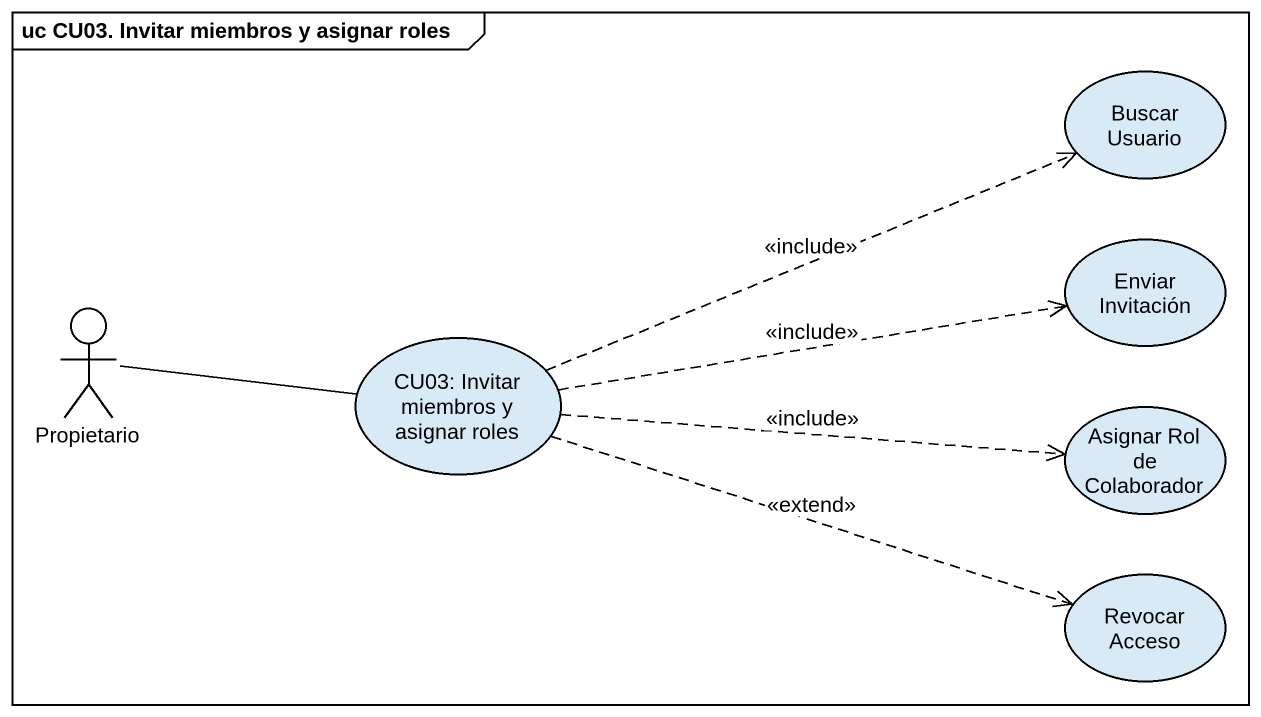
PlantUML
@startuml
mainframe uc CU03. Invitar miembros y asignar roles
usecase "Buscar Usuario" as Buscar_Usuario
actor Propietario
usecase "Enviar Invitación" as Enviar_Invitación
usecase "CU03: Invitar miembros y asignar roles" as CU03_Invitar_miembros_y
usecase "Asignar Rol de Colaborador" as Asignar_Rol_de_Colaborador
usecase "Revocar Acceso" as Revocar_Acceso
Propietario -right- CU03_Invitar_miembros_y
CU03_Invitar_miembros_y .right.> Buscar_Usuario : <<include>>
CU03_Invitar_miembros_y .right.> Enviar_Invitación : <<include>>
CU03_Invitar_miembros_y .right.> Asignar_Rol_de_Colaborador : <<include>>
CU03_Invitar_miembros_y .right.> Revocar_Acceso : <<extend>>
@enduml
